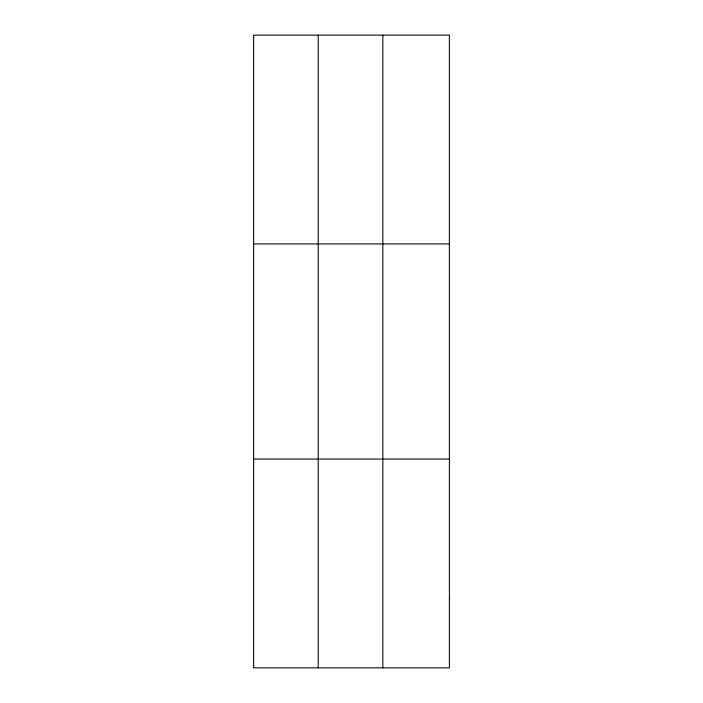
<?xml version="1.0" encoding="UTF-8"?>
<svg xmlns="http://www.w3.org/2000/svg" width="703" height="703" viewBox="0 0 703 703"><rect width="100%" height="100%" fill="white"/><g stroke="black" fill="none" stroke-linecap="round" stroke-linejoin="round"><path stroke-width="1.05" d="M318.222 667.85L318.222 35.15M382.827 667.85L382.827 35.15M253.616 243.941L449.384 243.941M253.616 459.059L449.384 459.059M449.384 598.253L449.384 667.85L253.616 667.85L253.616 35.15L449.384 35.15L449.384 598.253"/></g></svg>
